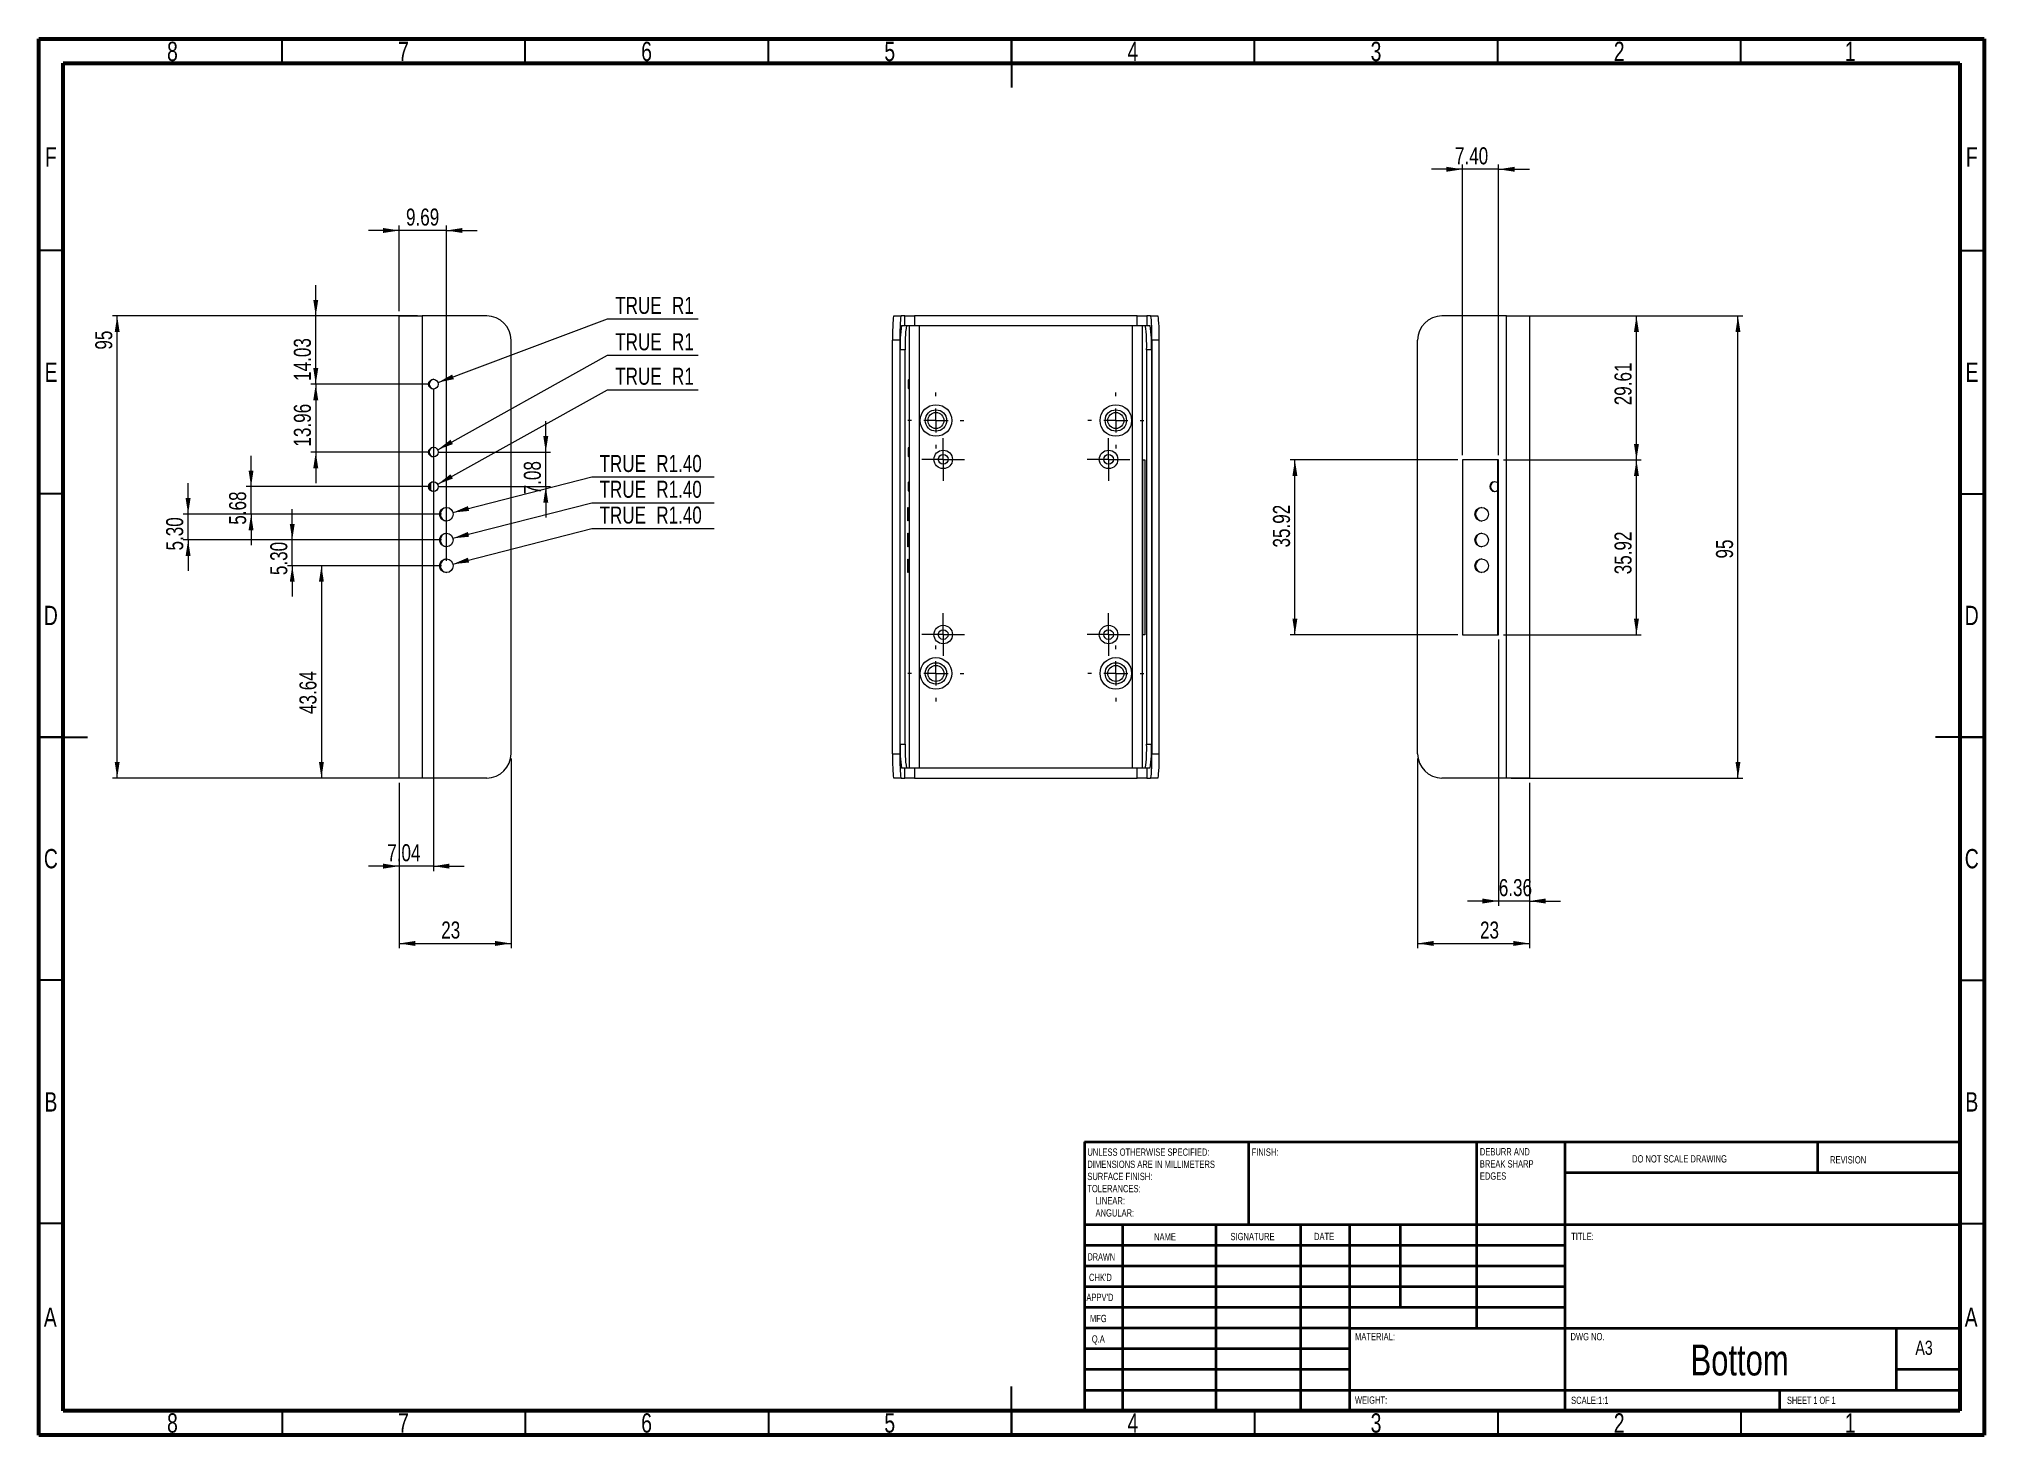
# Model space of a CAD drawing. Header units: millimetres. Extents: x 15 to 415, y 5 to 292.
import ezdxf

# ---------------------------------------------------------------- set-up
doc = ezdxf.new("R2010")
doc.units = ezdxf.units.MM
doc.styles.add('SLDTEXTSTYLE0', font='TXT', dxfattribs={"width": 0.75})
doc.styles.add('SLDTEXTSTYLE1', font='TXT', dxfattribs={"width": 0.686449})
doc.styles.add('SLDTEXTSTYLE2', font='TXT', dxfattribs={"width": 0.6875})
doc.dimstyles.new('SLDDIMSTYLE0', dxfattribs={"dimtxt": 3.5, "dimasz": 3.302, "dimexe": 0, "dimexo": 0.0625, "dimgap": 0.875, "dimtad": 0, "dimtih": 1, "dimtoh": 1, "dimrnd": 1e-09, "dimzin": 4, "dimdsep": 46, "dimtxsty": 'SLDTEXTSTYLE0', "dimsah": 1, "dimcen": 0, "dimadec": 0, "dimazin": 1, "dimtfac": 1, "dimtofl": 0, "dimtmove": 0, "dimatfit": 3, "dimfxl": 0, "dimfrac": 2, "dimtolj": 1, "dimtzin": 12, "dimarcsym": 0})
doc.dimstyles.new('SLDDIMSTYLE1', dxfattribs={"dimtxt": 3.5, "dimasz": 3.302, "dimexe": 0, "dimexo": 0.0625, "dimgap": 0.875, "dimtad": 0, "dimtih": 1, "dimtoh": 1, "dimrnd": 1e-09, "dimzin": 12, "dimdsep": 46, "dimtxsty": 'SLDTEXTSTYLE0', "dimsah": 1, "dimcen": 0, "dimadec": 0, "dimazin": 3, "dimtfac": 1, "dimtofl": 0, "dimtmove": 0, "dimatfit": 3, "dimfxl": 0, "dimfrac": 2, "dimtolj": 1, "dimtzin": 12, "dimarcsym": 0})
doc.dimstyles.new('SLDDIMSTYLE2', dxfattribs={"dimtxt": 3.5, "dimasz": 3.302, "dimexe": 0, "dimexo": 0.0625, "dimgap": 0.875, "dimtad": 1, "dimrnd": 1e-09, "dimzin": 12, "dimdsep": 46, "dimtxsty": 'SLDTEXTSTYLE0', "dimsah": 1, "dimcen": 0.09, "dimadec": 0, "dimazin": 3, "dimtfac": 1, "dimtmove": 0, "dimatfit": 0, "dimfxl": 0, "dimfrac": 2, "dimtolj": 1, "dimtzin": 12, "dimarcsym": 0})
doc.dimstyles.new('SLDDIMSTYLE3', dxfattribs={"dimtxt": 3.5, "dimasz": 3.302, "dimexe": 0, "dimexo": 0.0625, "dimgap": 0.875, "dimtad": 1, "dimrnd": 1e-09, "dimzin": 4, "dimdsep": 46, "dimtxsty": 'SLDTEXTSTYLE0', "dimsah": 1, "dimcen": 0.09, "dimadec": 0, "dimazin": 1, "dimtfac": 1, "dimtmove": 0, "dimatfit": 0, "dimfxl": 0, "dimfrac": 2, "dimtolj": 1, "dimtzin": 12, "dimarcsym": 0})
doc.dimstyles.new('SLDDIMSTYLE4', dxfattribs={"dimtxt": 3.5, "dimasz": 3.302, "dimexe": 0, "dimexo": 0.0625, "dimgap": 0.875, "dimtad": 1, "dimrnd": 1e-09, "dimzin": 12, "dimdsep": 46, "dimtxsty": 'SLDTEXTSTYLE0', "dimsah": 1, "dimcen": 0.09, "dimadec": 0, "dimazin": 3, "dimtfac": 1, "dimtofl": 0, "dimtmove": 0, "dimatfit": 3, "dimfxl": 0, "dimfrac": 2, "dimtolj": 1, "dimtzin": 12, "dimarcsym": 0})

# ---------------------------------------------------------------- blocks, each defined once
blk = doc.blocks.new('SW_NOTE_0')
at = {"color": 0, "linetype": 'Continuous', "lineweight": 0, "char_height": 1.5, "attachment_point": 1, "style": 'SLDTEXTSTYLE0'}
for s, insert in [('UNLESS OTHERWISE SPECIFIED:', (0, 1.93)), ('SURFACE FINISH:', (0, -3.07)), ('DIMENSIONS ARE IN MILLIMETERS', (0, -0.57)), ('TOLERANCES:', (0, -5.57)), ('ANGULAR:', (1.69, -10.57)), ('LINEAR:', (1.69, -8.07))]:
    blk.add_mtext(s, dxfattribs=dict(at, insert=insert))
blk = doc.blocks.new('SW_NOTE_1')
at = {"color": 0, "linetype": 'Continuous', "lineweight": 0, "char_height": 1.5, "attachment_point": 1, "style": 'SLDTEXTSTYLE0'}
for s, insert in [('DEBURR AND', (0, 1.93)), ('BREAK SHARP', (0, -0.57)), ('EDGES', (0, -3.07))]:
    blk.add_mtext(s, dxfattribs=dict(at, insert=insert))
blk = doc.blocks.new('SW_CENTERMARKSYMBOL_0')
at = {"color": 0, "linetype": 'Continuous', "lineweight": 0}
for p, q in [((0, 5), (0, 5.75)), ((-5, 0), (-5.75, 0)), ((0, 0), (-2.5, 0)), ((0, 0), (0, 2.5)), ((0, 0), (0, -2.5)), ((0, 0), (2.5, 0)), ((5, 0), (5.75, 0)), ((0, -5), (0, -5.75))]:
    blk.add_line(p, q, dxfattribs=at)
blk = doc.blocks.new('SW_CENTERMARKSYMBOL_1')
at = {"color": 0, "linetype": 'Continuous', "lineweight": 0}
for p, q in [((0, 5), (0, 5.75)), ((-5, 0), (-5.75, 0)), ((0, 0), (-2.5, 0)), ((0, 0), (0, 2.5)), ((0, 0), (0, -2.5)), ((0, 0), (2.5, 0)), ((5, 0), (5.75, 0)), ((0, -5), (0, -5.75))]:
    blk.add_line(p, q, dxfattribs=at)
blk = doc.blocks.new('SW_CENTERMARKSYMBOL_2')
at = {"color": 0, "linetype": 'Continuous', "lineweight": 0}
for p, q in [((0, 5), (0, 5.75)), ((-5, 0), (-5.75, 0)), ((0, 0), (-2.5, 0)), ((0, 0), (0, 2.5)), ((0, 0), (0, -2.5)), ((0, 0), (2.5, 0)), ((5, 0), (5.75, 0)), ((0, -5), (0, -5.75))]:
    blk.add_line(p, q, dxfattribs=at)
blk = doc.blocks.new('SW_CENTERMARKSYMBOL_3')
at = {"color": 0, "linetype": 'Continuous', "lineweight": 0}
for p, q in [((0, 5), (0, 5.75)), ((-5, 0), (-5.75, 0)), ((0, 0), (-2.5, 0)), ((0, 0), (0, 2.5)), ((0, 0), (0, -2.5)), ((0, 0), (2.5, 0)), ((5, 0), (5.75, 0)), ((0, -5), (0, -5.75))]:
    blk.add_line(p, q, dxfattribs=at)
blk = doc.blocks.new('SW_CENTERMARKSYMBOL_4')
at = {"color": 0, "linetype": 'Continuous', "lineweight": 0}
for p, q in [((0, 2.5), (0, 4.4)), ((-2.5, 0), (-4.4, 0)), ((0, 0), (-2.5, 0)), ((0, 0), (0, 2.5)), ((0, 0), (0, -2.5)), ((0, 0), (2.5, 0)), ((2.5, 0), (4.4, 0)), ((0, -2.5), (0, -4.4))]:
    blk.add_line(p, q, dxfattribs=at)
blk = doc.blocks.new('SW_CENTERMARKSYMBOL_5')
at = {"color": 0, "linetype": 'Continuous', "lineweight": 0}
for p, q in [((0, 2.5), (0, 4.4)), ((-2.5, 0), (-4.4, 0)), ((0, 0), (-2.5, 0)), ((0, 0), (0, 2.5)), ((0, 0), (0, -2.5)), ((0, 0), (2.5, 0)), ((2.5, 0), (4.4, 0)), ((0, -2.5), (0, -4.4))]:
    blk.add_line(p, q, dxfattribs=at)
blk = doc.blocks.new('SW_CENTERMARKSYMBOL_6')
at = {"color": 0, "linetype": 'Continuous', "lineweight": 0}
for p, q in [((0, 2.5), (0, 4.4)), ((-2.5, 0), (-4.4, 0)), ((0, 0), (-2.5, 0)), ((0, 0), (0, 2.5)), ((0, 0), (0, -2.5)), ((0, 0), (2.5, 0)), ((2.5, 0), (4.4, 0)), ((0, -2.5), (0, -4.4))]:
    blk.add_line(p, q, dxfattribs=at)
blk = doc.blocks.new('SW_CENTERMARKSYMBOL_7')
at = {"color": 0, "linetype": 'Continuous', "lineweight": 0}
for p, q in [((0, 2.5), (0, 4.4)), ((-2.5, 0), (-4.4, 0)), ((0, 0), (-2.5, 0)), ((0, 0), (0, 2.5)), ((0, 0), (0, -2.5)), ((0, 0), (2.5, 0)), ((2.5, 0), (4.4, 0)), ((0, -2.5), (0, -4.4))]:
    blk.add_line(p, q, dxfattribs=at)
blk = doc.blocks.new('_D')
at = {"color": 7, "linetype": 'Continuous', "lineweight": 0}
for p, q in [((100.14, 184.04), (128.69, 191.36)), ((128.69, 191.36), (153.84, 191.36))]:
    blk.add_line(p, q, dxfattribs=at)
blk.add_solid([(100.14, 184.04), (103.47, 184.37), (103.22, 185.36)], dxfattribs=at)
at = {"color": 7, "linetype": 'Continuous', "lineweight": 0, "char_height": 3.5, "attachment_point": 1, "style": 'SLDTEXTSTYLE0'}
for s, insert in [('TRUE', (130.28, 195.87)), ('R1.40', (141.95, 195.87))]:
    blk.add_mtext(s, dxfattribs=dict(at, insert=insert))
blk = doc.blocks.new('_D_1')
at = {"color": 7, "linetype": 'Continuous', "lineweight": 0}
for p, q in [((100.14, 189.34), (128.69, 196.66)), ((128.69, 196.66), (153.84, 196.66))]:
    blk.add_line(p, q, dxfattribs=at)
blk.add_solid([(100.14, 189.34), (103.47, 189.67), (103.22, 190.66)], dxfattribs=at)
at = {"color": 7, "linetype": 'Continuous', "lineweight": 0, "char_height": 3.5, "attachment_point": 1, "style": 'SLDTEXTSTYLE0'}
for s, insert in [('TRUE', (130.28, 201.17)), ('R1.40', (141.95, 201.17))]:
    blk.add_mtext(s, dxfattribs=dict(at, insert=insert))
blk = doc.blocks.new('_D_2')
at = {"color": 7, "linetype": 'Continuous', "lineweight": 0}
for p, q in [((100.14, 194.64), (128.69, 201.96)), ((128.69, 201.96), (153.84, 201.96))]:
    blk.add_line(p, q, dxfattribs=at)
blk.add_solid([(100.14, 194.64), (103.47, 194.97), (103.22, 195.96)], dxfattribs=at)
at = {"color": 7, "linetype": 'Continuous', "lineweight": 0, "char_height": 3.5, "attachment_point": 1, "style": 'SLDTEXTSTYLE0'}
for s, insert in [('TRUE', (130.28, 206.47)), ('R1.40', (141.95, 206.47))]:
    blk.add_mtext(s, dxfattribs=dict(at, insert=insert))
blk = doc.blocks.new('_D_3')
at = {"color": 7, "linetype": 'Continuous', "lineweight": 0}
for p, q in [((97, 200.46), (131.92, 219.89)), ((131.92, 219.89), (150.6, 219.89))]:
    blk.add_line(p, q, dxfattribs=at)
blk.add_solid([(97, 200.46), (100.14, 201.63), (99.64, 202.51)], dxfattribs=at)
at = {"color": 7, "linetype": 'Continuous', "lineweight": 0, "char_height": 3.5, "attachment_point": 1, "style": 'SLDTEXTSTYLE0'}
for s, insert in [('TRUE', (133.51, 224.41)), ('R1', (145.18, 224.41))]:
    blk.add_mtext(s, dxfattribs=dict(at, insert=insert))
blk = doc.blocks.new('_D_4')
at = {"color": 7, "linetype": 'Continuous', "lineweight": 0}
for p, q in [((97, 207.55), (131.92, 226.98)), ((131.92, 226.98), (150.6, 226.98))]:
    blk.add_line(p, q, dxfattribs=at)
blk.add_solid([(97, 207.55), (100.14, 208.71), (99.64, 209.6)], dxfattribs=at)
at = {"color": 7, "linetype": 'Continuous', "lineweight": 0, "char_height": 3.5, "attachment_point": 1, "style": 'SLDTEXTSTYLE0'}
for s, insert in [('TRUE', (133.51, 231.49)), ('R1', (145.18, 231.49))]:
    blk.add_mtext(s, dxfattribs=dict(at, insert=insert))
blk = doc.blocks.new('_D_5')
at = {"color": 7, "linetype": 'Continuous', "lineweight": 0}
for p, q in [((97.07, 221.38), (131.92, 234.46)), ((131.92, 234.46), (150.6, 234.46))]:
    blk.add_line(p, q, dxfattribs=at)
blk.add_solid([(97.07, 221.38), (100.34, 222.06), (99.98, 223.01)], dxfattribs=at)
at = {"color": 7, "linetype": 'Continuous', "lineweight": 0, "char_height": 3.5, "attachment_point": 1, "style": 'SLDTEXTSTYLE0'}
for s, insert in [('TRUE', (133.51, 238.97)), ('R1', (145.18, 238.97))]:
    blk.add_mtext(s, dxfattribs=dict(at, insert=insert))
blk = doc.blocks.new('_D_6')
at = {"color": 7, "linetype": 'Continuous', "lineweight": 0}
for p, q in [((71.93, 235.06), (71.93, 241.41)), ((92.83, 235.06), (70.93, 235.06)), ((71.93, 221.03), (71.93, 235.06)), ((95.13, 221.03), (70.93, 221.03)), ((71.93, 221.03), (71.93, 214.68))]:
    blk.add_line(p, q, dxfattribs=at)
for points in [[(71.93, 235.06), (72.44, 238.36), (71.42, 238.36)], [(71.93, 221.03), (71.42, 217.72), (72.44, 217.72)]]:
    blk.add_solid(points, dxfattribs=at)
at = {"color": 7, "linetype": 'Continuous', "lineweight": 0, "insert": (67.42, 221.71), "char_height": 3.5, "attachment_point": 1, "rotation": 90, "style": 'SLDTEXTSTYLE0'}
blk.add_mtext('14.03', dxfattribs=at)
blk = doc.blocks.new('_D_7')
at = {"color": 7, "linetype": 'Continuous', "lineweight": 0}
for p, q in [((71.93, 221.03), (71.93, 227.38)), ((95.13, 221.03), (70.93, 221.03)), ((71.93, 221.03), (71.93, 207.06)), ((95.13, 207.06), (70.93, 207.06)), ((71.93, 207.06), (71.93, 200.71))]:
    blk.add_line(p, q, dxfattribs=at)
for points in [[(71.93, 221.03), (72.44, 224.33), (71.42, 224.33)], [(71.93, 207.06), (71.42, 203.76), (72.44, 203.76)]]:
    blk.add_solid(points, dxfattribs=at)
at = {"color": 7, "linetype": 'Continuous', "lineweight": 0, "insert": (67.42, 208.2), "char_height": 3.5, "attachment_point": 1, "rotation": 90, "style": 'SLDTEXTSTYLE0'}
blk.add_mtext('13.96', dxfattribs=at)
blk = doc.blocks.new('_D_8')
at = {"color": 7, "linetype": 'Continuous', "lineweight": 0}
for p, q in [((58.63, 199.98), (58.63, 206.33)), ((95.13, 199.98), (57.63, 199.98)), ((58.63, 194.3), (58.63, 199.98)), ((97.79, 194.3), (57.63, 194.3)), ((58.63, 194.3), (58.63, 187.95))]:
    blk.add_line(p, q, dxfattribs=at)
for points in [[(58.63, 199.98), (59.13, 203.28), (58.12, 203.28)], [(58.63, 194.3), (58.12, 191), (59.13, 191)]]:
    blk.add_solid(points, dxfattribs=at)
at = {"color": 7, "linetype": 'Continuous', "lineweight": 0, "insert": (54.11, 192.14), "char_height": 3.5, "attachment_point": 1, "rotation": 90, "style": 'SLDTEXTSTYLE0'}
blk.add_mtext('5.68', dxfattribs=at)
blk = doc.blocks.new('_D_9')
at = {"color": 7, "linetype": 'Continuous', "lineweight": 0}
for p, q in [((45.68, 194.3), (45.68, 200.65)), ((97.79, 194.3), (44.68, 194.3)), ((45.68, 189), (45.68, 194.3)), ((97.79, 189), (44.68, 189)), ((45.68, 189), (45.68, 182.65))]:
    blk.add_line(p, q, dxfattribs=at)
for points in [[(45.68, 194.3), (46.19, 197.6), (45.17, 197.6)], [(45.68, 189), (45.17, 185.7), (46.19, 185.7)]]:
    blk.add_solid(points, dxfattribs=at)
at = {"color": 7, "linetype": 'Continuous', "lineweight": 0, "insert": (41.17, 186.84), "char_height": 3.5, "attachment_point": 1, "rotation": 90, "style": 'SLDTEXTSTYLE0'}
blk.add_mtext('5.30', dxfattribs=at)
blk = doc.blocks.new('_D_10')
at = {"color": 7, "linetype": 'Continuous', "lineweight": 0}
for p, q in [((67.1, 189), (67.1, 195.35)), ((97.79, 189), (66.1, 189)), ((67.1, 183.7), (67.1, 189)), ((97.79, 183.7), (66.1, 183.7)), ((67.1, 183.7), (67.1, 177.35))]:
    blk.add_line(p, q, dxfattribs=at)
for points in [[(67.1, 189), (67.6, 192.3), (66.59, 192.3)], [(67.1, 183.7), (66.59, 180.4), (67.6, 180.4)]]:
    blk.add_solid(points, dxfattribs=at)
at = {"color": 7, "linetype": 'Continuous', "lineweight": 0, "insert": (62.58, 181.78), "char_height": 3.5, "attachment_point": 1, "rotation": 90, "style": 'SLDTEXTSTYLE0'}
blk.add_mtext('5.30', dxfattribs=at)
blk = doc.blocks.new('_D_11')
at = {"color": 7, "linetype": 'Continuous', "lineweight": 0}
for p, q in [((89.1, 252.62), (82.75, 252.62)), ((89.1, 236.06), (89.1, 253.62)), ((98.79, 252.62), (89.1, 252.62)), ((98.79, 184.7), (98.79, 253.62)), ((98.79, 252.62), (105.14, 252.62))]:
    blk.add_line(p, q, dxfattribs=at)
for points in [[(89.1, 252.62), (85.79, 253.13), (85.79, 252.11)], [(98.79, 252.62), (102.09, 252.11), (102.09, 253.13)]]:
    blk.add_solid(points, dxfattribs=at)
at = {"color": 7, "linetype": 'Continuous', "lineweight": 0, "insert": (90.49, 257.13), "char_height": 3.5, "attachment_point": 1, "style": 'SLDTEXTSTYLE0'}
blk.add_mtext('9.69', dxfattribs=at)
blk = doc.blocks.new('_D_12')
at = {"color": 7, "linetype": 'Continuous', "lineweight": 0}
for p, q in [((96.13, 220.03), (96.13, 120.95)), ((89.1, 139.06), (89.1, 120.95)), ((89.1, 121.95), (82.75, 121.95)), ((96.13, 121.95), (89.1, 121.95)), ((96.13, 121.95), (102.48, 121.95))]:
    blk.add_line(p, q, dxfattribs=at)
for points in [[(89.1, 121.95), (85.79, 122.46), (85.79, 121.44)], [(96.13, 121.95), (99.43, 121.44), (99.43, 122.46)]]:
    blk.add_solid(points, dxfattribs=at)
at = {"color": 7, "linetype": 'Continuous', "lineweight": 0, "insert": (86.63, 126.46), "char_height": 3.5, "attachment_point": 1, "style": 'SLDTEXTSTYLE0'}
blk.add_mtext('7.04', dxfattribs=at)
blk = doc.blocks.new('_D_13')
at = {"color": 7, "linetype": 'Continuous', "lineweight": 0}
for p, q in [((112.1, 144.06), (112.1, 105.06)), ((89.1, 139.06), (89.1, 105.06)), ((89.1, 106.06), (112.1, 106.06))]:
    blk.add_line(p, q, dxfattribs=at)
for points in [[(89.1, 106.06), (92.4, 105.55), (92.4, 106.57)], [(112.1, 106.06), (108.79, 106.57), (108.79, 105.55)]]:
    blk.add_solid(points, dxfattribs=at)
at = {"color": 7, "linetype": 'Continuous', "lineweight": 0, "insert": (97.73, 110.57), "char_height": 3.5, "attachment_point": 1, "style": 'SLDTEXTSTYLE0'}
blk.add_mtext('23', dxfattribs=at)
blk = doc.blocks.new('_D_14')
at = {"color": 7, "linetype": 'Continuous', "lineweight": 0}
for p, q in [((92.83, 235.06), (30.1, 235.06)), ((31.1, 140.06), (31.1, 235.06)), ((92.83, 140.06), (30.1, 140.06))]:
    blk.add_line(p, q, dxfattribs=at)
for points in [[(31.1, 235.06), (30.59, 231.76), (31.6, 231.76)], [(31.1, 140.06), (31.6, 143.36), (30.59, 143.36)]]:
    blk.add_solid(points, dxfattribs=at)
at = {"color": 7, "linetype": 'Continuous', "lineweight": 0, "insert": (26.58, 228.13), "char_height": 3.5, "attachment_point": 1, "rotation": 90, "style": 'SLDTEXTSTYLE0'}
blk.add_mtext('95', dxfattribs=at)
blk = doc.blocks.new('_D_15')
at = {"color": 7, "linetype": 'Continuous', "lineweight": 0}
for p, q in [((97.79, 183.7), (72.1, 183.7)), ((73.1, 183.7), (73.1, 140.06)), ((92.83, 140.06), (72.1, 140.06))]:
    blk.add_line(p, q, dxfattribs=at)
for points in [[(73.1, 183.7), (72.59, 180.4), (73.6, 180.4)], [(73.1, 140.06), (73.6, 143.36), (72.59, 143.36)]]:
    blk.add_solid(points, dxfattribs=at)
at = {"color": 7, "linetype": 'Continuous', "lineweight": 0, "insert": (68.58, 153.23), "char_height": 3.5, "attachment_point": 1, "rotation": 90, "style": 'SLDTEXTSTYLE0'}
blk.add_mtext('43.64', dxfattribs=at)
blk = doc.blocks.new('_D_16')
at = {"color": 7, "linetype": 'Continuous', "lineweight": 0}
for p, q in [((119.23, 207.06), (119.23, 213.41)), ((97.13, 207.06), (120.23, 207.06)), ((119.23, 199.98), (119.23, 207.06)), ((97.13, 199.98), (120.23, 199.98)), ((119.23, 199.98), (119.23, 193.63))]:
    blk.add_line(p, q, dxfattribs=at)
for points in [[(119.23, 207.06), (119.74, 210.36), (118.72, 210.36)], [(119.23, 199.98), (118.72, 196.68), (119.74, 196.68)]]:
    blk.add_solid(points, dxfattribs=at)
at = {"color": 7, "linetype": 'Continuous', "lineweight": 0, "insert": (114.72, 198.39), "char_height": 3.5, "attachment_point": 1, "rotation": 90, "style": 'SLDTEXTSTYLE0'}
blk.add_mtext('7.08', dxfattribs=at)
blk = doc.blocks.new('_D_17')
at = {"color": 7, "linetype": 'Continuous', "lineweight": 0}
for p, q in [((307.75, 265.2), (301.4, 265.2)), ((307.75, 206.45), (307.75, 266.2)), ((315.14, 265.2), (307.75, 265.2)), ((315.14, 206.45), (315.14, 266.2)), ((315.14, 265.2), (321.49, 265.2))]:
    blk.add_line(p, q, dxfattribs=at)
for points in [[(307.75, 265.2), (304.45, 265.71), (304.45, 264.7)], [(315.14, 265.2), (318.45, 264.7), (318.45, 265.71)]]:
    blk.add_solid(points, dxfattribs=at)
at = {"color": 7, "linetype": 'Continuous', "lineweight": 0, "insert": (306.19, 269.72), "char_height": 3.5, "attachment_point": 1, "style": 'SLDTEXTSTYLE0'}
blk.add_mtext('7.40', dxfattribs=at)
blk = doc.blocks.new('_D_18')
at = {"color": 7, "linetype": 'Continuous', "lineweight": 0}
for p, q in [((316.14, 205.45), (344.51, 205.45)), ((343.51, 169.53), (343.51, 205.45)), ((316.14, 169.53), (344.51, 169.53))]:
    blk.add_line(p, q, dxfattribs=at)
for points in [[(343.51, 205.45), (343, 202.15), (344.02, 202.15)], [(343.51, 169.53), (344.02, 172.83), (343, 172.83)]]:
    blk.add_solid(points, dxfattribs=at)
at = {"color": 7, "linetype": 'Continuous', "lineweight": 0, "insert": (339, 181.95), "char_height": 3.5, "attachment_point": 1, "rotation": 90, "style": 'SLDTEXTSTYLE0'}
blk.add_mtext('35.92', dxfattribs=at)
blk = doc.blocks.new('_D_19')
at = {"color": 7, "linetype": 'Continuous', "lineweight": 0}
for p, q in [((315.14, 168.53), (315.14, 113.78)), ((321.51, 139.06), (321.51, 113.78)), ((315.14, 114.78), (308.79, 114.78)), ((321.51, 114.78), (315.14, 114.78)), ((321.51, 114.78), (327.86, 114.78))]:
    blk.add_line(p, q, dxfattribs=at)
for points in [[(315.14, 114.78), (311.84, 115.29), (311.84, 114.27)], [(321.51, 114.78), (324.81, 114.27), (324.81, 115.29)]]:
    blk.add_solid(points, dxfattribs=at)
at = {"color": 7, "linetype": 'Continuous', "lineweight": 0, "insert": (315.21, 119.29), "char_height": 3.5, "attachment_point": 1, "style": 'SLDTEXTSTYLE0'}
blk.add_mtext('6.36', dxfattribs=at)
blk = doc.blocks.new('_D_20')
at = {"color": 7, "linetype": 'Continuous', "lineweight": 0}
for p, q in [((306.75, 205.45), (272.28, 205.45)), ((273.28, 169.53), (273.28, 205.45)), ((306.75, 169.53), (272.28, 169.53))]:
    blk.add_line(p, q, dxfattribs=at)
for points in [[(273.28, 205.45), (272.77, 202.15), (273.79, 202.15)], [(273.28, 169.53), (273.79, 172.83), (272.77, 172.83)]]:
    blk.add_solid(points, dxfattribs=at)
at = {"color": 7, "linetype": 'Continuous', "lineweight": 0, "insert": (268.77, 187.45), "char_height": 3.5, "attachment_point": 1, "rotation": 90, "style": 'SLDTEXTSTYLE0'}
blk.add_mtext('35.92', dxfattribs=at)
blk = doc.blocks.new('_D_21')
at = {"color": 7, "linetype": 'Continuous', "lineweight": 0}
for p, q in [((317.77, 235.06), (344.51, 235.06)), ((343.51, 205.45), (343.51, 235.06)), ((316.14, 205.45), (344.51, 205.45))]:
    blk.add_line(p, q, dxfattribs=at)
for points in [[(343.51, 235.06), (343, 231.76), (344.02, 231.76)], [(343.51, 205.45), (344.02, 208.75), (343, 208.75)]]:
    blk.add_solid(points, dxfattribs=at)
at = {"color": 7, "linetype": 'Continuous', "lineweight": 0, "insert": (339, 216.69), "char_height": 3.5, "attachment_point": 1, "rotation": 90, "style": 'SLDTEXTSTYLE0'}
blk.add_mtext('29.61', dxfattribs=at)
blk = doc.blocks.new('_D_22')
at = {"color": 7, "linetype": 'Continuous', "lineweight": 0}
for p, q in [((298.51, 144.06), (298.51, 105.06)), ((321.51, 139.06), (321.51, 105.06)), ((298.51, 106.06), (321.51, 106.06))]:
    blk.add_line(p, q, dxfattribs=at)
for points in [[(298.51, 106.06), (301.81, 105.55), (301.81, 106.57)], [(321.51, 106.06), (318.21, 106.57), (318.21, 105.55)]]:
    blk.add_solid(points, dxfattribs=at)
at = {"color": 7, "linetype": 'Continuous', "lineweight": 0, "insert": (311.34, 110.57), "char_height": 3.5, "attachment_point": 1, "style": 'SLDTEXTSTYLE0'}
blk.add_mtext('23', dxfattribs=at)
blk = doc.blocks.new('_D_23')
at = {"color": 7, "linetype": 'Continuous', "lineweight": 0}
for p, q in [((322.51, 235.06), (365.39, 235.06)), ((364.39, 140.06), (364.39, 235.06)), ((317.77, 140.06), (365.39, 140.06))]:
    blk.add_line(p, q, dxfattribs=at)
for points in [[(364.39, 235.06), (363.88, 231.76), (364.89, 231.76)], [(364.39, 140.06), (364.89, 143.36), (363.88, 143.36)]]:
    blk.add_solid(points, dxfattribs=at)
at = {"color": 7, "linetype": 'Continuous', "lineweight": 0, "insert": (359.87, 185.19), "char_height": 3.5, "attachment_point": 1, "rotation": 90, "style": 'SLDTEXTSTYLE0'}
blk.add_mtext('95', dxfattribs=at)

msp = doc.modelspace()

# ---------------------------------------------------------------- linework, layer by layer
at = {"color": 7, "linetype": 'Continuous', "lineweight": 60}
for p, q in [((15, 5), (15, 292)), ((15, 292), (415, 292)), ((415, 292), (415, 5)), ((20, 10), (20, 287)), ((20, 287), (410, 287)), ((410, 287), (410, 10)), ((410, 10), (20, 10)), ((415, 5), (15, 5))]:
    msp.add_line(p, q, dxfattribs=at)
at = {"color": 7, "linetype": 'Continuous', "lineweight": 30}
for p, q in [((65, 287), (65, 292)), ((115, 287), (115, 292)), ((165, 287), (165, 292)), ((215, 292), (215, 282)), ((215, 287), (215, 292)), ((265, 287), (265, 292)), ((315, 287), (315, 292)), ((365, 287), (365, 292)), ((20, 248.5), (15, 248.5)), ((410, 248.5), (415, 248.5)), ((20, 198.5), (15, 198.5)), ((410, 198.5), (415, 198.5)), ((15, 148.5), (25, 148.5)), ((20, 148.5), (15, 148.5)), ((415, 148.5), (405, 148.5)), ((410, 148.5), (415, 148.5)), ((20, 98.5), (15, 98.5)), ((410, 98.5), (415, 98.5)), ((20, 48.5), (15, 48.5)), ((410, 48.5), (415, 48.5)), ((215, 5), (215, 15)), ((65, 10), (65, 5)), ((115, 10), (115, 5)), ((165, 10), (165, 5)), ((215, 10), (215, 5)), ((265, 10), (265, 5)), ((315, 10), (315, 5)), ((365, 10), (365, 5))]:
    msp.add_line(p, q, dxfattribs=at)
at = {"color": 7, "linetype": 'Continuous', "lineweight": 15}
for p, q in [((89.095, 140.061), (89.095, 235.061)), ((89.095, 235.061), (93.834, 235.061)), ((93.834, 235.061), (93.834, 140.061)), ((107.095, 235.061), (93.834, 235.061)), ((190.791, 235.061), (192.293, 235.061)), ((193.058, 235.061), (192.293, 235.061)), ((192.4, 233.061), (193.398, 233.061)), ((193.058, 233.061), (193.058, 235.061)), ((193.058, 235.061), (195.055, 235.061)), ((193.398, 233.061), (194.007, 233.061)), ((194.007, 142.061), (194.007, 233.061)), ((194.007, 233.061), (196.004, 233.061)), ((195.055, 235.061), (195.055, 233.061)), ((240.852, 235.061), (195.055, 235.061)), ((196.004, 233.061), (196.004, 142.061)), ((196.004, 233.061), (239.903, 233.061)), ((239.903, 142.061), (239.903, 233.061)), ((239.903, 233.061), (241.9, 233.061)), ((240.852, 233.061), (240.852, 235.061)), ((240.852, 235.061), (242.849, 235.061)), ((241.9, 233.061), (241.9, 142.061)), ((241.9, 233.061), (242.509, 233.061)), ((242.509, 233.061), (243.507, 233.061)), ((242.849, 235.061), (242.849, 233.061)), ((243.614, 235.061), (242.849, 235.061)), ((243.614, 235.061), (245.116, 235.061)), ((316.769, 235.061), (303.507, 235.061)), ((316.769, 140.061), (316.769, 235.061)), ((316.769, 235.061), (321.507, 235.061)), ((321.507, 235.061), (321.507, 140.061)), ((112.095, 145.061), (112.095, 230.061)), ((192.031, 230.061), (190.529, 230.061)), ((190.529, 145.061), (190.529, 230.061)), ((192.031, 230.061), (192.031, 145.061)), ((192.138, 147.061), (192.138, 228.061)), ((193.137, 228.061), (192.138, 228.061)), ((193.137, 147.061), (193.137, 228.061)), ((242.77, 228.061), (242.77, 147.061)), ((243.769, 228.061), (242.77, 228.061)), ((243.769, 228.061), (243.769, 147.061)), ((243.876, 230.061), (243.876, 145.061)), ((245.379, 230.061), (243.876, 230.061)), ((245.379, 145.061), (245.379, 230.061)), ((298.507, 145.061), (298.507, 230.061)), ((242.01, 205.451), (242.398, 205.451)), ((242.01, 169.531), (242.01, 205.451)), ((242.398, 205.451), (242.398, 169.531)), ((315.014, 169.531), (315.014, 205.451)), ((95.589, 199.24), (95.589, 200.716)), ((242.398, 169.531), (242.01, 169.531)), ((190.529, 145.061), (192.031, 145.061)), ((192.138, 147.061), (193.137, 147.061)), ((242.77, 147.061), (243.769, 147.061)), ((243.876, 145.061), (245.379, 145.061)), ((93.834, 140.061), (89.095, 140.061)), ((107.095, 140.061), (93.834, 140.061)), ((192.293, 140.061), (190.791, 140.061)), ((192.293, 140.061), (193.058, 140.061)), ((193.398, 142.061), (192.4, 142.061)), ((193.058, 140.061), (193.058, 142.061)), ((195.055, 140.061), (193.058, 140.061)), ((194.007, 142.061), (193.398, 142.061)), ((196.004, 142.061), (194.007, 142.061)), ((195.055, 142.061), (195.055, 140.061)), ((195.055, 140.061), (240.852, 140.061)), ((239.903, 142.061), (196.004, 142.061)), ((241.9, 142.061), (239.903, 142.061)), ((240.852, 140.061), (240.852, 142.061)), ((242.849, 140.061), (240.852, 140.061)), ((242.509, 142.061), (241.9, 142.061)), ((243.507, 142.061), (242.509, 142.061)), ((242.849, 142.061), (242.849, 140.061)), ((242.849, 140.061), (243.614, 140.061)), ((245.116, 140.061), (243.614, 140.061)), ((316.769, 140.061), (303.507, 140.061)), ((321.507, 140.061), (316.769, 140.061))]:
    msp.add_line(p, q, dxfattribs=at)
at = {"color": 1, "linetype": 'Continuous', "lineweight": 15}
for p, q in [((315.145, 205.451), (307.748, 205.451)), ((307.748, 205.451), (307.748, 169.531)), ((315.145, 169.531), (315.145, 205.451)), ((307.748, 169.531), (315.145, 169.531))]:
    msp.add_line(p, q, dxfattribs=at)
at = {"color": 7, "linetype": 'Continuous', "lineweight": 40}
for p, q in [((230, 65.25), (410, 65.25)), ((230, 65.25), (230, 10)), ((263.8, 48.25), (263.8, 65.25)), ((310.6, 65.25), (310.6, 27)), ((328.8, 65.25), (328.8, 10)), ((380.8, 58.875), (380.8, 65.25)), ((410, 58.875), (328.8, 58.875)), ((410, 48.25), (230, 48.25)), ((237.8, 48.25), (237.8, 10)), ((256.991, 48.25), (256.991, 10)), ((274.399, 48.25), (274.399, 10)), ((284.6, 10), (284.6, 48.25)), ((295, 31.25), (295, 48.25)), ((328.8, 44), (230, 44)), ((328.8, 39.75), (230, 39.75)), ((328.8, 35.5), (230, 35.5)), ((328.8, 31.25), (230, 31.25)), ((284.6, 27), (230, 27)), ((284.6, 27), (410, 27)), ((397, 14.25), (397, 27)), ((284.6, 22.75), (230, 22.75)), ((284.6, 18.5), (230, 18.5)), ((410, 18.5), (397, 18.5)), ((230, 14.25), (410, 14.25)), ((373, 10), (373, 14.25))]:
    msp.add_line(p, q, dxfattribs=at)
at = {"color": 7, "linetype": 'Continuous', "lineweight": 15, "flags": 128}
for points in [[(193.914, 221.026), (193.912, 220.744), (193.906, 220.485), (193.896, 220.27), (193.883, 220.116), (193.869, 220.036), (193.854, 220.036), (193.84, 220.116), (193.827, 220.27), (193.818, 220.485), (193.811, 220.744), (193.809, 221.026), (193.811, 221.308), (193.818, 221.567), (193.827, 221.782), (193.84, 221.936), (193.854, 222.016), (193.869, 222.016), (193.883, 221.936), (193.896, 221.782), (193.906, 221.567), (193.912, 221.308), (193.914, 221.026)], [(193.914, 207.061), (193.912, 206.78), (193.906, 206.521), (193.896, 206.306), (193.883, 206.152), (193.869, 206.071), (193.854, 206.071), (193.84, 206.152), (193.827, 206.306), (193.818, 206.521), (193.811, 206.78), (193.809, 207.061), (193.811, 207.343), (193.818, 207.602), (193.827, 207.817), (193.84, 207.971), (193.854, 208.051), (193.869, 208.051), (193.883, 207.971), (193.896, 207.817), (193.906, 207.602), (193.912, 207.343), (193.914, 207.061)], [(193.914, 199.978), (193.912, 199.697), (193.906, 199.438), (193.896, 199.223), (193.883, 199.069), (193.869, 198.989), (193.854, 198.989), (193.84, 199.069), (193.827, 199.223), (193.818, 199.438), (193.811, 199.697), (193.809, 199.978), (193.811, 200.26), (193.818, 200.519), (193.827, 200.734), (193.84, 200.888), (193.854, 200.968), (193.869, 200.968), (193.883, 200.888), (193.896, 200.734), (193.906, 200.519), (193.912, 200.26), (193.914, 199.978)], [(193.796, 194.297), (193.794, 193.962), (193.787, 193.647), (193.777, 193.369), (193.764, 193.145), (193.748, 192.988), (193.731, 192.908), (193.714, 192.908), (193.696, 192.988), (193.681, 193.145), (193.668, 193.369), (193.658, 193.647), (193.651, 193.962), (193.649, 194.297), (193.651, 194.632), (193.658, 194.948), (193.668, 195.226), (193.681, 195.449), (193.696, 195.606), (193.714, 195.687), (193.731, 195.687), (193.748, 195.606), (193.764, 195.449), (193.777, 195.226), (193.787, 194.948), (193.794, 194.632), (193.796, 194.297)], [(193.796, 188.997), (193.794, 188.662), (193.787, 188.347), (193.777, 188.069), (193.764, 187.845), (193.748, 187.688), (193.731, 187.608), (193.714, 187.608), (193.696, 187.688), (193.681, 187.845), (193.668, 188.069), (193.658, 188.347), (193.651, 188.662), (193.649, 188.997), (193.651, 189.332), (193.658, 189.648), (193.668, 189.926), (193.681, 190.149), (193.696, 190.306), (193.714, 190.387), (193.731, 190.387), (193.748, 190.306), (193.764, 190.149), (193.777, 189.926), (193.787, 189.648), (193.794, 189.332), (193.796, 188.997)], [(193.796, 183.697), (193.794, 183.362), (193.787, 183.047), (193.777, 182.769), (193.764, 182.545), (193.748, 182.388), (193.731, 182.308), (193.714, 182.308), (193.696, 182.388), (193.681, 182.545), (193.668, 182.769), (193.658, 183.047), (193.651, 183.362), (193.649, 183.697), (193.651, 184.032), (193.658, 184.348), (193.668, 184.626), (193.681, 184.849), (193.696, 185.006), (193.714, 185.087), (193.731, 185.087), (193.748, 185.006), (193.764, 184.849), (193.777, 184.626), (193.787, 184.348), (193.794, 184.032), (193.796, 183.697)]]:
    msp.add_lwpolyline(points, dxfattribs=at)
at = {"color": 1, "linetype": 'Continuous', "lineweight": 15}
for centre, radius in [((96.133, 221.026), 1), ((96.133, 207.062), 1), ((96.133, 199.979), 1), ((98.79, 194.298), 1.399), ((98.79, 188.998), 1.399), ((98.79, 183.698), 1.399)]:
    msp.add_circle(centre, radius, dxfattribs=at)
at = {"color": 7, "linetype": 'Continuous', "lineweight": 15}
for centre, radius in [((199.454, 213.561), 3.25), ((236.454, 213.561), 3.25), ((199.454, 213.561), 2.2), ((199.454, 213.561), 1.65), ((236.454, 213.561), 2.2), ((236.454, 213.561), 1.65), ((200.954, 205.561), 1.9), ((200.954, 205.561), 1), ((234.954, 205.561), 1.9), ((234.954, 205.561), 1), ((311.682, 194.298), 1.399), ((311.682, 188.998), 1.399), ((311.682, 183.698), 1.399), ((200.954, 169.561), 1.9), ((200.954, 169.561), 1), ((234.954, 169.561), 1.9), ((234.954, 169.561), 1), ((199.454, 161.561), 3.25), ((236.454, 161.561), 3.25), ((199.454, 161.561), 2.2), ((199.454, 161.561), 1.65), ((236.454, 161.561), 2.2), ((236.454, 161.561), 1.65)]:
    msp.add_circle(centre, radius, dxfattribs=at)
for centre, radius, start, end in [((107.095, 230.061), 5, 0, 90), ((216.218, 229.307), 24.113, 171.04481, 182.9634), ((217.217, 229.307), 24.113, 171.04481, 182.9634), ((218.69, 229.307), 24.113, 357.0366, 8.95519), ((219.689, 229.307), 24.113, 357.0366, 8.95519), ((303.507, 230.061), 5, 90, 180), ((96.263, 221.027), 0.999, 93.79349, 180.04103), ((96.263, 221.025), 0.999, 179.95897, 266.20651), ((96.263, 207.062), 0.999, 93.79349, 180.04103), ((96.263, 207.061), 0.999, 179.95897, 266.20651), ((96.263, 199.979), 0.999, 93.79349, 180.04103), ((314.34, 199.978), 1, 47.57964, 312.42036), ((314.472, 199.978), 1, 93.81649, 266.18351), ((96.263, 199.978), 0.999, 179.95897, 266.20651), ((98.921, 194.298), 1.399, 92.72547, 180.03502), ((98.92, 194.296), 1.399, 179.95291, 267.2866), ((311.815, 194.297), 1.4, 92.73789, 267.26211), ((98.921, 188.998), 1.399, 92.72547, 180.03502), ((98.92, 188.996), 1.399, 179.95291, 267.2866), ((311.815, 188.997), 1.4, 92.73789, 267.26211), ((98.921, 183.698), 1.399, 92.72547, 180.03502), ((311.815, 183.697), 1.4, 92.73789, 267.26211), ((98.92, 183.696), 1.399, 179.95291, 267.2866), ((107.095, 145.061), 5, 270, 0), ((216.218, 145.814), 24.113, 177.0366, 188.95519), ((217.217, 145.814), 24.113, 177.0366, 188.95519), ((218.69, 145.814), 24.113, 351.04481, 2.9634), ((219.689, 145.814), 24.113, 351.04481, 2.9634), ((303.507, 145.061), 5, 180, 270)]:
    msp.add_arc(centre, radius, start, end, dxfattribs=at)
for centre, start_param, end_param in [((190.791, 230.061), 0, 1.5707963), ((192.293, 230.061), 0, 1.5707963), ((243.614, 230.061), 4.712389, 6.2831853), ((245.116, 230.061), 4.712389, 6.2831853), ((190.791, 145.061), 1.5707963, 3.1415927), ((192.293, 145.061), 1.5707963, 3.1415927), ((243.614, 145.061), 3.1415927, 4.712389), ((245.116, 145.061), 3.1415927, 4.712389)]:
    msp.add_ellipse(centre, major_axis=(0, 5), ratio=0.0524078, start_param=start_param, end_param=end_param, dxfattribs=at)

# ---------------------------------------------------------------- block references
at = {"color": 7, "linetype": 'Continuous', "lineweight": 0}
for name, p in [('SW_CENTERMARKSYMBOL_0', (199.454, 213.561)), ('SW_CENTERMARKSYMBOL_3', (236.454, 213.561)), ('SW_CENTERMARKSYMBOL_4', (200.954, 205.561)), ('SW_CENTERMARKSYMBOL_5', (234.954, 205.561)), ('SW_CENTERMARKSYMBOL_7', (200.954, 169.561)), ('SW_CENTERMARKSYMBOL_6', (234.954, 169.561)), ('SW_CENTERMARKSYMBOL_2', (199.454, 161.561)), ('SW_CENTERMARKSYMBOL_1', (236.454, 161.561)), ('SW_NOTE_1', (311.309, 62.069)), ('SW_NOTE_0', (230.594, 61.987))]:
    msp.add_blockref(name, p, dxfattribs=at)

# ---------------------------------------------------------------- texts
for s, insert, char_height, attachment_point, style in [('8', (42.46, 291.417), 3.969, 2, 'SLDTEXTSTYLE0'), ('7', (89.96, 291.417), 3.969, 2, 'SLDTEXTSTYLE0'), ('6', (139.96, 291.417), 3.969, 2, 'SLDTEXTSTYLE0'), ('5', (189.96, 291.417), 3.969, 2, 'SLDTEXTSTYLE0'), ('4', (239.96, 291.417), 3.969, 2, 'SLDTEXTSTYLE0'), ('3', (289.96, 291.417), 3.969, 2, 'SLDTEXTSTYLE0'), ('2', (339.96, 291.417), 3.969, 2, 'SLDTEXTSTYLE0'), ('1', (387.46, 291.417), 3.969, 2, 'SLDTEXTSTYLE0'), ('F', (17.458, 269.725), 3.969, 2, 'SLDTEXTSTYLE0'), ('F', (412.458, 269.725), 3.969, 2, 'SLDTEXTSTYLE0'), ('E', (17.508, 225.475), 3.969, 2, 'SLDTEXTSTYLE0'), ('E', (412.508, 225.475), 3.969, 2, 'SLDTEXTSTYLE0'), ('D', (17.453, 175.475), 3.969, 2, 'SLDTEXTSTYLE0'), ('D', (412.453, 175.475), 3.969, 2, 'SLDTEXTSTYLE0'), ('C', (17.459, 125.475), 3.969, 2, 'SLDTEXTSTYLE0'), ('C', (412.459, 125.475), 3.969, 2, 'SLDTEXTSTYLE0'), ('B', (17.471, 75.475), 3.969, 2, 'SLDTEXTSTYLE0'), ('B', (412.471, 75.475), 3.969, 2, 'SLDTEXTSTYLE0'), ('FINISH:', (264.371, 63.919), 1.5, 1, 'SLDTEXTSTYLE0'), ('DO NOT SCALE DRAWING', (342.615, 62.533), 1.5, 1, 'SLDTEXTSTYLE0'), ('REVISION', (383.328, 62.335), 1.5, 1, 'SLDTEXTSTYLE0'), ('NAME', (244.322, 46.501), 1.5, 1, 'SLDTEXTSTYLE0'), ('SIGNATURE', (260.034, 46.562), 1.5, 1, 'SLDTEXTSTYLE0'), ('DATE', (277.215, 46.576), 1.5, 1, 'SLDTEXTSTYLE0'), ('TITLE:', (330.09, 46.576), 1.5, 1, 'SLDTEXTSTYLE0'), ('DRAWN', (230.643, 42.385), 1.5, 1, 'SLDTEXTSTYLE1'), ("CHK'D", (230.939, 38.162), 1.5, 1, 'SLDTEXTSTYLE0'), ("APPV'D", (230.402, 34.066), 1.5, 1, 'SLDTEXTSTYLE0'), ('A', (17.34, 31.225), 3.969, 2, 'SLDTEXTSTYLE0'), ('MFG', (231.124, 29.716), 1.5, 1, 'SLDTEXTSTYLE0'), ('A', (412.34, 31.225), 3.969, 2, 'SLDTEXTSTYLE0'), ('Q.A', (231.509, 25.505), 1.5, 1, 'SLDTEXTSTYLE0'), ('MATERIAL:', (285.646, 25.986), 1.5, 1, 'SLDTEXTSTYLE0'), ('DWG NO.', (329.953, 25.986), 1.5, 1, 'SLDTEXTSTYLE0'), ('A3', (400.871, 24.406), 2.9104, 1, 'SLDTEXTSTYLE0'), ('Bottom', (364.724, 23.607), 6.35, 2, 'SLDTEXTSTYLE0'), ('WEIGHT:', (285.618, 12.949), 1.4986, 1, 'SLDTEXTSTYLE0'), ('SCALE:1:1', (330.074, 12.9), 1.5, 1, 'SLDTEXTSTYLE0'), ('SHEET 1 OF 1', (374.478, 12.9), 1.5, 1, 'SLDTEXTSTYLE2'), ('8', (42.46, 9.475), 3.969, 2, 'SLDTEXTSTYLE0'), ('7', (89.96, 9.475), 3.969, 2, 'SLDTEXTSTYLE0'), ('6', (139.96, 9.475), 3.969, 2, 'SLDTEXTSTYLE0'), ('5', (189.96, 9.475), 3.969, 2, 'SLDTEXTSTYLE0'), ('4', (239.96, 9.475), 3.969, 2, 'SLDTEXTSTYLE0'), ('3', (289.96, 9.475), 3.969, 2, 'SLDTEXTSTYLE0'), ('2', (339.96, 9.475), 3.969, 2, 'SLDTEXTSTYLE0'), ('1', (387.46, 9.475), 3.969, 2, 'SLDTEXTSTYLE0')]:
    msp.add_mtext(s, dxfattribs=dict(at, insert=insert, char_height=char_height, attachment_point=attachment_point, style=style))

# ---------------------------------------------------------------- dimensions: what is measured, and where the dimension line sits
for base, p1, p2, dimstyle, picture, middle in [((307.748, 265.204), (315.145, 205.451), (307.748, 205.451), 'SLDDIMSTYLE3', '_D_17', (310.719, 265.204)), ((89.095, 252.618), (98.789, 183.697), (89.095, 235.061), 'SLDDIMSTYLE2', '_D_11', (95.018, 252.618)), ((89.095, 121.953), (96.132, 221.026), (89.095, 140.061), 'SLDDIMSTYLE2', '_D_12', (91.157, 121.953)), ((315.145, 114.777), (321.507, 140.061), (315.145, 169.531), 'SLDDIMSTYLE2', '_D_19', (319.733, 114.777)), ((112.095, 106.061), (89.095, 140.061), (112.095, 145.061), 'SLDDIMSTYLE4', '_D_13', (100.312, 106.061)), ((321.507, 106.061), (298.507, 145.061), (321.507, 140.061), 'SLDDIMSTYLE4', '_D_22', (313.926, 106.061))]:
    dim = msp.add_linear_dim(base=base, p1=p1, p2=p2, dimstyle=dimstyle, dxfattribs=at)
    dim.commit()
    dim.dimension.update_dxf_attribs({"geometry": picture, "text_midpoint": middle, "dimtype": 160})
for base, p1, p2, dimstyle, picture, middle in [((71.9317, 235.0605), (96.1317, 221.026), (93.8335, 235.0605), 'SLDDIMSTYLE2', '_D_6', (71.9317, 227.5326)), ((31.095, 235.061), (93.834, 140.061), (93.834, 235.061), 'SLDDIMSTYLE4', '_D_14', (31.095, 230.718)), ((343.507, 235.061), (315.145, 205.451), (316.769, 235.061), 'SLDDIMSTYLE4', '_D_21', (343.507, 222.505)), ((364.386, 235.061), (316.769, 140.061), (321.507, 235.061), 'SLDDIMSTYLE4', '_D_23', (364.386, 187.774)), ((71.9317, 207.0613), (96.1317, 221.026), (96.1317, 207.0613), 'SLDDIMSTYLE2', '_D_7', (71.9317, 214.0162)), ((119.228, 207.061), (96.132, 199.978), (96.132, 207.061), 'SLDDIMSTYLE2', '_D_16', (119.228, 202.92)), ((58.627, 199.978), (98.789, 194.297), (96.132, 199.978), 'SLDDIMSTYLE2', '_D_8', (58.627, 196.662)), ((273.277, 205.451), (307.748, 169.531), (307.748, 205.451), 'SLDDIMSTYLE4', '_D_20', (273.277, 193.271)), ((343.507, 205.451), (315.145, 169.531), (315.145, 205.451), 'SLDDIMSTYLE4', '_D_18', (343.507, 187.774)), ((45.683, 194.297), (98.789, 188.997), (98.789, 194.297), 'SLDDIMSTYLE3', '_D_9', (45.683, 191.362)), ((67.095, 188.997), (98.789, 183.697), (98.789, 188.997), 'SLDDIMSTYLE3', '_D_10', (67.095, 186.309)), ((73.095, 140.061), (98.789, 183.697), (93.834, 140.061), 'SLDDIMSTYLE4', '_D_15', (73.095, 159.05))]:
    dim = msp.add_linear_dim(base=base, p1=p1, p2=p2, angle=90, dimstyle=dimstyle, dxfattribs=at)
    dim.commit()
    dim.dimension.update_dxf_attribs({"geometry": picture, "text_midpoint": middle, "dimtype": 160})
for center, mpoint, dimstyle, picture, middle in [((96.132, 221.026), (97.067, 221.377), 'SLDDIMSTYLE1', '_D_5', (142.057, 237.235)), ((96.132, 207.061), (97.005, 207.547), 'SLDDIMSTYLE1', '_D_4', (142.057, 229.756)), ((96.132, 199.978), (97.005, 200.464), 'SLDDIMSTYLE1', '_D_3', (142.057, 222.673)), ((98.789, 194.297), (100.143, 194.645), 'SLDDIMSTYLE0', '_D_2', (142.057, 204.741)), ((98.789, 188.997), (100.143, 189.345), 'SLDDIMSTYLE0', '_D_1', (142.057, 199.441)), ((98.789, 183.697), (100.143, 184.045), 'SLDDIMSTYLE0', '_D', (142.057, 194.141))]:
    dim = msp.add_radius_dim(center=center, mpoint=mpoint, text='TRUE <>', dimstyle=dimstyle, dxfattribs=at)
    dim.commit()
    dim.dimension.update_dxf_attribs({"geometry": picture, "text_midpoint": middle, "dimtype": 164})

doc.saveas('drawing.dxf')
